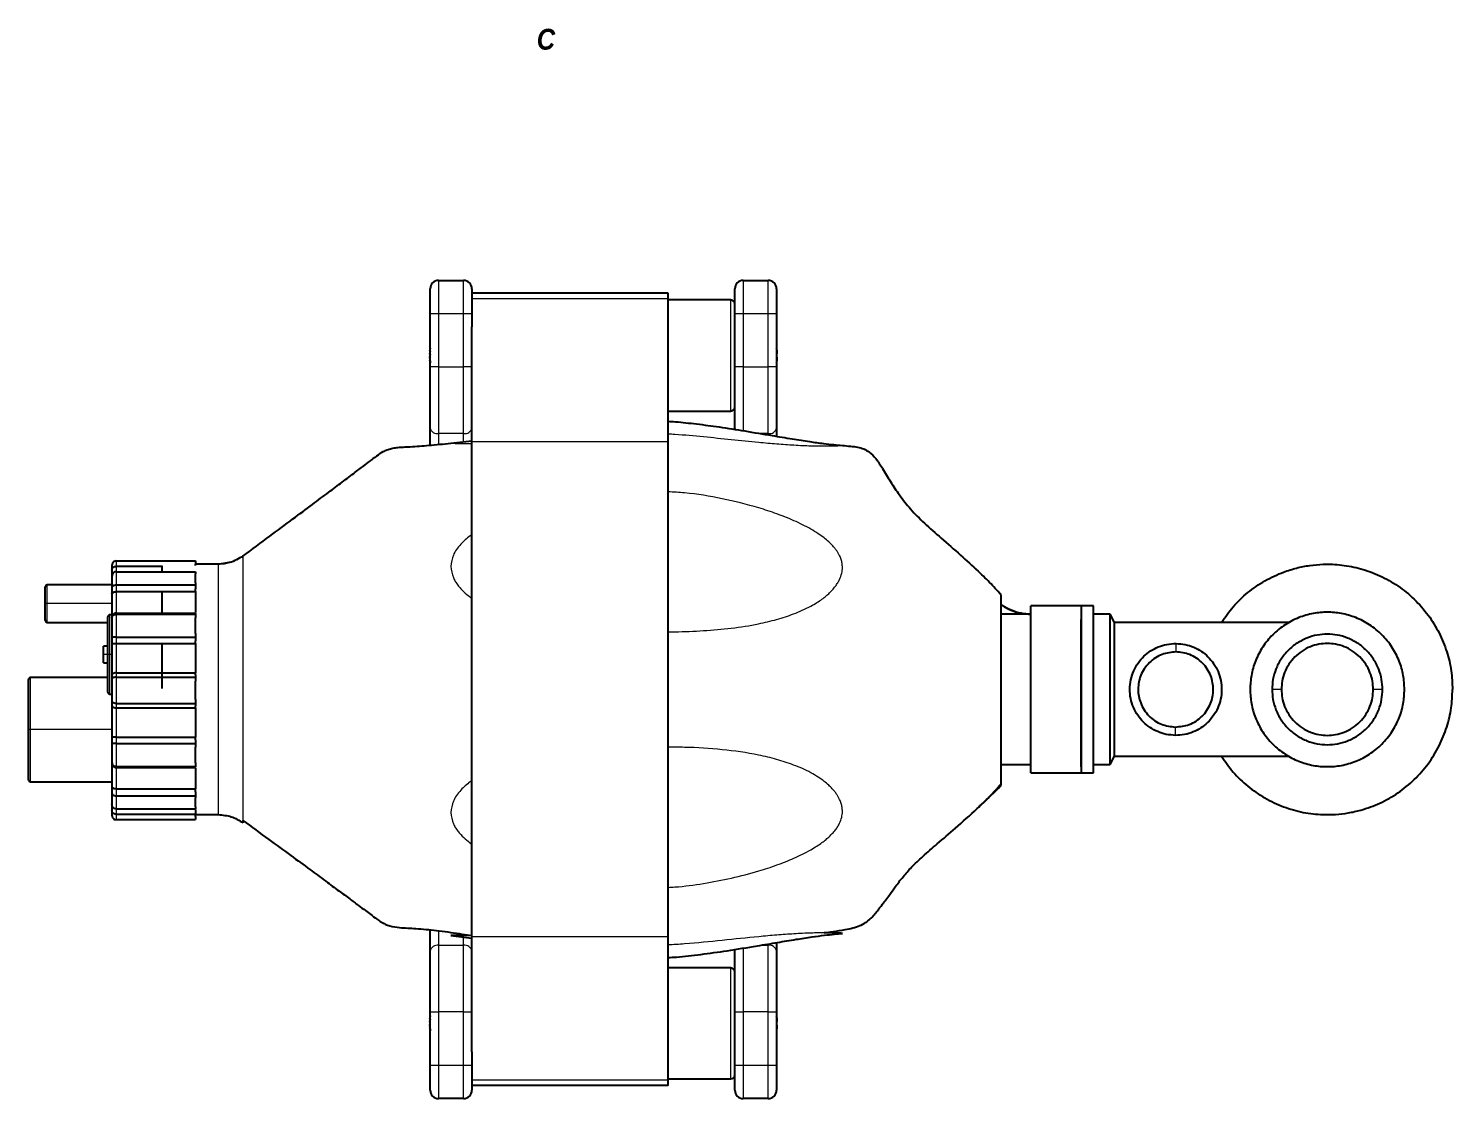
# Model space of a CAD drawing. Header units: millimetres. Extents: x 147 to 1155, y 137 to 770.
# Drawn here: x 147.2 to 488.4, y 249 to 505.4 of the extents above; entities that cross this region are included whole.
import ezdxf

# ---------------------------------------------------------------- set-up
doc = ezdxf.new("R2010")
doc.units = ezdxf.units.MM
doc.linetypes.add('SLD-Solid', pattern=[0])
doc.layers.add('CHEIA', color=7, linetype='Continuous')
doc.styles.add('SLDTEXTSTYLE0', font='GOTHICBI.TTF', dxfattribs={"width": 0.913})

msp = doc.modelspace()

# ---------------------------------------------------------------- linework, layer by layer
at = {"color": 8, "linetype": 'SLD-Solid', "lineweight": 18}
for p, q in [((245.416, 445.013), (245.416, 437.013)), ((251.416, 437.013), (251.416, 445.013)), ((318.416, 445.013), (318.416, 437.013)), ((324.416, 437.013), (324.416, 445.013)), ((300.416, 440.581), (253.416, 440.581)), ((315.416, 413.713), (315.416, 440.313)), ((245.416, 437.013), (243.416, 437.013)), ((251.416, 437.013), (245.416, 437.013)), ((245.416, 437.013), (245.416, 424.281)), ((253.416, 437.013), (251.416, 437.013)), ((251.416, 424.281), (251.416, 437.013)), ((318.416, 437.013), (316.416, 437.013)), ((324.416, 437.013), (318.416, 437.013)), ((318.416, 437.013), (318.416, 424.281)), ((326.416, 437.013), (324.416, 437.013)), ((324.416, 424.281), (324.416, 437.013)), ((245.416, 424.281), (243.416, 424.281)), ((245.416, 424.281), (251.416, 424.281)), ((245.416, 424.281), (245.416, 408.303)), ((253.416, 424.281), (251.416, 424.281)), ((251.416, 408.303), (251.416, 424.281)), ((318.416, 424.281), (316.416, 424.281)), ((318.416, 424.281), (324.416, 424.281)), ((318.416, 424.281), (318.416, 408.967)), ((326.416, 424.281), (324.416, 424.281)), ((324.416, 408.303), (324.416, 424.281)), ((251.416, 408.303), (245.416, 408.303)), ((245.416, 408.303), (245.416, 405.813)), ((251.416, 406.382), (251.416, 408.303)), ((300.416, 406.291), (253.416, 406.291)), ((324.416, 408.303), (322.544, 408.303)), ((168.169, 377.784), (168.169, 376.511)), ((168.169, 375.206), (168.169, 372.062)), ((168.169, 372.062), (168.169, 370.439)), ((167.169, 367.57), (151.669, 367.57)), ((168.169, 365.28), (168.169, 365.016)), ((168.169, 365.016), (168.169, 359.572)), ((168.169, 359.572), (168.169, 358.035)), ((166.169, 355.395), (165.169, 355.395)), ((167.169, 355.395), (166.169, 355.395)), ((167.169, 355.395), (166.669, 355.395)), ((422.122, 356.013), (422.138, 358.013)), ((168.169, 350.987), (168.169, 349.947)), ((168.169, 349.947), (168.169, 343.66)), ((447.374, 347.013), (445.137, 347.013)), ((471.612, 347.013), (469.374, 347.013)), ((168.169, 343.66), (168.169, 342.621)), ((421.962, 336.013), (421.978, 338.013)), ((167.169, 337.395), (147.669, 337.395)), ((168.169, 335.573), (168.169, 334.036)), ((168.169, 334.036), (168.169, 328.591)), ((168.169, 328.591), (168.169, 328.328)), ((387.346, 327.014), (399.374, 327.014)), ((168.169, 323.168), (168.169, 321.546)), ((168.169, 321.546), (168.169, 318.402)), ((168.169, 317.097), (168.169, 315.823)), ((192.622, 317.014), (187.169, 317.014)), ((245.416, 289.124), (245.416, 285.723)), ((251.416, 285.723), (251.416, 288.232)), ((300.416, 287.735), (253.416, 287.735)), ((245.416, 285.723), (245.416, 269.745)), ((245.416, 285.723), (251.416, 285.723)), ((251.416, 269.745), (251.416, 285.723)), ((318.416, 285.104), (318.416, 269.745)), ((322.561, 285.723), (324.416, 285.723)), ((324.416, 269.745), (324.416, 285.723)), ((315.416, 253.713), (315.416, 280.313)), ((243.416, 269.745), (245.416, 269.745)), ((251.416, 269.745), (245.416, 269.745)), ((245.416, 269.745), (245.416, 257.013)), ((251.416, 269.745), (253.416, 269.745)), ((251.416, 257.013), (251.416, 269.745)), ((316.416, 269.745), (318.416, 269.745)), ((324.416, 269.745), (318.416, 269.745)), ((318.416, 269.745), (318.416, 257.013)), ((324.416, 269.745), (326.416, 269.745)), ((324.416, 257.013), (324.416, 269.745)), ((243.416, 257.013), (245.416, 257.013)), ((245.416, 257.013), (251.416, 257.013)), ((245.416, 257.013), (245.416, 249.013)), ((251.416, 257.013), (253.416, 257.013)), ((251.416, 249.013), (251.416, 257.013)), ((316.416, 257.013), (318.416, 257.013)), ((318.416, 257.013), (324.416, 257.013)), ((318.416, 257.013), (318.416, 249.013)), ((324.416, 257.013), (326.416, 257.013)), ((324.416, 249.013), (324.416, 257.013)), ((300.416, 253.446), (253.416, 253.446))]:
    msp.add_line(p, q, dxfattribs=at)
at = {"color": 8, "linetype": 'SLD-Solid', "lineweight": 18, "flags": 128}
for points in [[(316.416, 409.693), (316.454, 409.422), (316.508, 409.276)], [(316.416, 284.334), (316.454, 284.605), (316.507, 284.749)]]:
    msp.add_lwpolyline(points, dxfattribs=at)
at = {"color": 8, "linetype": 'SLD-Solid', "lineweight": 18}
for centre, start, end in [((245.157, 410.065), 192.07161, 278.35378), ((251.674, 410.065), 261.64637, 347.92805), ((324.674, 410.065), 261.64629, 347.92823), ((245.157, 283.961), 81.64622, 167.92839), ((251.674, 283.961), 12.07195, 98.35363), ((324.674, 283.961), 12.07177, 98.35371)]:
    msp.add_arc(centre, 1.781, start, end, dxfattribs=at)
for points, knots in [([(300.416, 408.257), (300.968, 408.226), (303.816, 408.065), (308.886, 407.595), (315.589, 406.903), (320.708, 406.371), (324.312, 406.043), (326.455, 405.862), (328.544, 405.702), (330.602, 405.566), (332.637, 405.453), (334.477, 405.381), (336.027, 405.345), (337.244, 405.334), (338.25, 405.337), (339.081, 405.348), (339.839, 405.366), (340.513, 405.387), (341.092, 405.41), (341.638, 405.434), (342.084, 405.456), (342.151, 405.46), (342.183, 405.461)], [0, 0, 0, 0, 0.0336269, 0.1732432, 0.3104221, 0.4477546, 0.4941045, 0.5403715, 0.5859804, 0.6307214, 0.6774699, 0.7246826, 0.7604118, 0.7913434, 0.8183765, 0.8422142, 0.8633983, 0.8889123, 0.9116385, 0.9320829, 0.9671337, 1, 1, 1, 1]), ([(248.376, 405.997), (248.49, 405.993), (248.646, 405.987), (249.424, 405.965), (250.023, 405.951), (250.922, 405.935), (252.038, 405.921), (252.999, 405.928), (253.416, 405.931)], [0, 0, 0, 0, 0.30234213, 0.40971329, 0.52253724, 0.64207233, 0.84472615, 1, 1, 1, 1]), ([(300.416, 360.841), (300.964, 360.837), (303.805, 360.818), (308.869, 361.054), (315.572, 361.616), (320.686, 362.416), (324.287, 363.213), (326.43, 363.769), (328.508, 364.394), (330.556, 365.118), (332.594, 365.954), (334.457, 366.863), (336.026, 367.773), (337.247, 368.592), (338.25, 369.369), (339.073, 370.1), (339.826, 370.866), (340.5, 371.674), (341.082, 372.531), (341.636, 373.558), (342.068, 374.789), (342.221, 376.082), (342.132, 377.184), (341.91, 378.131), (341.584, 378.953), (341.208, 379.661), (340.819, 380.27), (340.342, 380.905), (339.712, 381.626), (338.873, 382.446), (337.753, 383.379), (336.323, 384.395), (333.955, 385.839), (330.651, 387.466), (326.463, 389.126), (320.761, 390.996), (313.388, 392.784), (306.097, 394.055), (301.74, 394.293), (300.416, 394.365)], [0, 0, 0, 0, 0.01666631, 0.08644772, 0.15504842, 0.22373246, 0.24676009, 0.26989383, 0.29284155, 0.31469497, 0.33812174, 0.36225245, 0.38027004, 0.39578633, 0.40926366, 0.42105765, 0.43143681, 0.44427611, 0.4556821, 0.46590038, 0.48359648, 0.50017179, 0.51104057, 0.52229738, 0.53415343, 0.54170458, 0.54988074, 0.55877347, 0.56850154, 0.58182417, 0.59739259, 0.61579604, 0.63785204, 0.68477317, 0.72959229, 0.77578176, 0.86745109, 0.95971248, 1, 1, 1, 1]), ([(253.416, 384.089), (253.281, 383.996), (252.711, 383.605), (251.809, 382.851), (250.314, 381.399), (248.76, 379.353), (248.499, 377.415), (248.376, 376.501)], [0, 0, 0, 0, 0.0491912, 0.207876, 0.3590784, 0.6975731, 1, 1, 1, 1]), ([(198.567, 378.972), (198.567, 378.868), (198.567, 378.654), (198.567, 376.875), (198.567, 373.926), (198.567, 369.768), (198.567, 364.658), (198.567, 358.929), (198.567, 352.973), (198.567, 347.008), (198.567, 341.044), (198.567, 335.087), (198.567, 329.361), (198.567, 324.246), (198.567, 320.115), (198.567, 317.078), (198.567, 316.077), (198.567, 315.587)], [0, 0, 0, 0, 0.0618626, 0.1274308, 0.1957249, 0.2654684, 0.3352118, 0.4035059, 0.4690741, 0.5309367, 0.5927994, 0.6583676, 0.7266617, 0.7964052, 0.8661486, 0.9344428, 1, 1, 1, 1]), ([(168.169, 376.511), (168.169, 376.288), (168.169, 375.989), (168.169, 375.366), (168.169, 375.206)], [0, 0, 0, 0, 0.74286572, 1, 1, 1, 1]), ([(192.622, 377.013), (192.622, 376.902), (192.622, 376.679), (192.622, 374.903), (192.622, 372.142), (192.622, 368.398), (192.622, 363.843), (192.622, 358.642), (192.622, 352.996), (192.622, 347.122), (192.622, 341.244), (192.622, 335.586), (192.622, 330.365), (192.622, 325.782), (192.622, 322.006), (192.622, 319.208), (192.622, 317.391), (192.622, 317.14), (192.622, 317.014)], [0, 0, 0, 0, 0.0624999, 0.1249998, 0.1874998, 0.2499999, 0.3125, 0.375, 0.4375, 0.5, 0.5624999, 0.6249999, 0.6874999, 0.7499999, 0.8125001, 0.8750001, 0.9375001, 1, 1, 1, 1]), ([(248.376, 376.501), (248.491, 375.579), (248.647, 374.329), (249.428, 372.88), (250.03, 371.987), (250.933, 370.919), (252.047, 369.837), (253.004, 369.154), (253.416, 368.861)], [0, 0, 0, 0, 0.3030687, 0.4106399, 0.5236969, 0.6435271, 0.8467599, 1, 1, 1, 1]), ([(151.669, 367.57), (151.669, 368.134), (151.669, 369.309), (151.669, 370.856), (151.669, 371.792), (151.669, 372.175), (151.669, 372.069), (151.669, 372.069)], [0, 0, 0, 0, 0.24009, 0.4999612, 0.7598332, 0.9999222, 1, 1, 1, 1]), ([(167.169, 370.239), (167.169, 370.281), (167.169, 370.54), (167.169, 370.556), (167.169, 370.57)], [0, 0, 0, 0, 0.1627515, 1, 1, 1, 1]), ([(168.169, 370.439), (168.169, 369.56), (168.169, 367.99), (168.169, 366.108), (168.169, 365.28)], [0, 0, 0, 0, 0.56, 1, 1, 1, 1]), ([(151.669, 367.57), (151.598, 367.57), (151.45, 367.57), (151.283, 367.57), (151.185, 367.57), (151.174, 367.57), (151.169, 367.57)], [0, 0, 0, 0, 0.27026726, 0.56243756, 0.78973578, 1, 1, 1, 1]), ([(151.669, 363.07), (151.669, 363.132), (151.669, 363.262), (151.669, 364.306), (151.669, 365.825), (151.669, 367.004), (151.669, 367.57)], [0, 0, 0, 0, 0.24010782, 0.50000006, 0.7598915, 1, 1, 1, 1]), ([(166.669, 355.395), (166.669, 356.176), (166.669, 357.794), (166.669, 360.124), (166.669, 362.2), (166.669, 363.759), (166.669, 364.723), (166.669, 364.839), (166.669, 364.895)], [0, 0, 0, 0, 0.1570071, 0.3253531, 0.4999998, 0.6746467, 0.8429926, 1, 1, 1, 1]), ([(166.669, 355.395), (166.598, 355.395), (166.45, 355.395), (166.283, 355.395), (166.185, 355.395), (166.174, 355.395), (166.169, 355.395)], [0, 0, 0, 0, 0.2702687, 0.5624384, 0.7897362, 1, 1, 1, 1]), ([(166.669, 345.895), (166.669, 345.951), (166.669, 346.068), (166.669, 347.031), (166.669, 348.591), (166.669, 350.666), (166.669, 352.997), (166.669, 354.615), (166.669, 355.395)], [0, 0, 0, 0, 0.156987, 0.325337, 0.4999881, 0.674639, 0.8429892, 1, 1, 1, 1]), ([(168.169, 358.035), (168.169, 356.749), (168.169, 354.454), (168.169, 352.046), (168.169, 350.987)], [0, 0, 0, 0, 0.56, 1, 1, 1, 1]), ([(147.669, 337.395), (147.669, 338.422), (147.669, 340.551), (147.669, 343.618), (147.669, 346.349), (147.669, 348.401), (147.669, 349.668), (147.669, 349.821), (147.669, 349.895)], [0, 0, 0, 0, 0.157007, 0.3253532, 0.5000001, 0.6746467, 0.8429928, 1, 1, 1, 1]), ([(168.169, 342.621), (168.169, 341.274), (168.169, 338.867), (168.169, 336.579), (168.169, 335.573)], [0, 0, 0, 0, 0.56000001, 1, 1, 1, 1]), ([(147.669, 337.395), (147.598, 337.395), (147.45, 337.395), (147.283, 337.395), (147.185, 337.395), (147.174, 337.395), (147.169, 337.395)], [0, 0, 0, 0, 0.270252, 0.5624259, 0.7897363, 1, 1, 1, 1]), ([(147.669, 324.895), (147.669, 324.969), (147.669, 325.122), (147.669, 326.39), (147.669, 328.442), (147.669, 331.173), (147.669, 334.239), (147.669, 336.368), (147.669, 337.395)], [0, 0, 0, 0, 0.156992, 0.3253411, 0.4999909, 0.674641, 0.8429902, 1, 1, 1, 1]), ([(300.416, 299.603), (300.968, 299.631), (303.815, 299.772), (308.888, 300.479), (315.603, 301.737), (320.732, 303.074), (324.342, 304.206), (326.483, 304.943), (328.56, 305.729), (330.603, 306.589), (332.625, 307.533), (334.468, 308.509), (336.024, 309.447), (337.245, 310.277), (338.25, 311.053), (339.078, 311.777), (339.833, 312.529), (340.507, 313.317), (341.086, 314.149), (341.636, 315.146), (342.065, 316.347), (342.22, 317.626), (342.134, 318.734), (341.911, 319.701), (341.584, 320.545), (341.204, 321.273), (340.814, 321.899), (340.334, 322.554), (339.705, 323.292), (338.868, 324.126), (337.753, 325.066), (336.325, 326.075), (333.939, 327.479), (330.614, 328.948), (326.408, 330.308), (320.719, 331.665), (313.36, 332.675), (306.086, 333.173), (301.735, 333.156), (300.416, 333.151)], [0, 0, 0, 0, 0.0168165, 0.0866114, 0.1553006, 0.2242945, 0.2473758, 0.2704903, 0.2933482, 0.31532, 0.3385612, 0.3622655, 0.3802319, 0.3957428, 0.4092556, 0.4211254, 0.431623, 0.4443966, 0.4557613, 0.4659655, 0.4834931, 0.4999177, 0.5108862, 0.5222494, 0.5342212, 0.5417805, 0.5499806, 0.5589119, 0.5686921, 0.5818733, 0.5973657, 0.6157561, 0.637868, 0.6853968, 0.7301857, 0.7763427, 0.8676111, 0.9598748, 1, 1, 1, 1]), ([(168.169, 328.328), (168.169, 327.28), (168.169, 325.407), (168.169, 323.852), (168.169, 323.168)], [0, 0, 0, 0, 0.5600003, 1, 1, 1, 1]), ([(253.416, 325.179), (253.285, 325.091), (252.72, 324.711), (251.821, 323.956), (250.323, 322.488), (248.762, 320.399), (248.499, 318.447), (248.376, 317.526)], [0, 0, 0, 0, 0.047586, 0.2061416, 0.3575032, 0.6968549, 1, 1, 1, 1]), ([(168.169, 318.402), (168.169, 318.156), (168.169, 317.551), (168.169, 317.266), (168.169, 317.097)], [0, 0, 0, 0, 0.40765883, 1, 1, 1, 1]), ([(248.376, 317.526), (248.49, 316.61), (248.646, 315.369), (249.424, 313.944), (250.023, 313.066), (250.923, 312.014), (252.039, 310.944), (253, 310.25), (253.416, 309.949)], [0, 0, 0, 0, 0.3023645, 0.4096928, 0.5224743, 0.6419825, 0.8450614, 1, 1, 1, 1]), ([(253.416, 288.096), (253.273, 288.098), (253.078, 288.101), (252.903, 288.101), (252.856, 288.1)], [0, 0, 0, 0, 0.7301973, 1, 1, 1, 1]), ([(337.852, 288.69), (337.841, 288.69), (337.396, 288.695), (336.329, 288.686), (333.979, 288.638), (330.658, 288.476), (326.456, 288.174), (320.749, 287.669), (313.383, 286.896), (306.101, 286.126), (301.741, 285.87), (300.416, 285.793)], [0, 0, 0, 0, 0.00124477, 0.046826, 0.10127656, 0.21776213, 0.32981673, 0.44470374, 0.67107468, 0.8999821, 1, 1, 1, 1])]:
    msp.add_open_spline(points, degree=3, knots=knots, dxfattribs=at)
at = {"layer": 'CHEIA', "color": 3}
for p, q in [((245.416, 445.013), (251.416, 445.013)), ((318.416, 445.013), (324.416, 445.013)), ((243.416, 437.013), (243.416, 443.013)), ((253.416, 443.013), (253.416, 437.013)), ((300.416, 441.913), (253.416, 441.913)), ((300.416, 440.581), (300.416, 441.913)), ((300.416, 406.291), (300.416, 440.581)), ((315.416, 440.313), (300.416, 440.313)), ((316.416, 437.013), (316.416, 443.013)), ((326.416, 443.013), (326.416, 437.013)), ((243.416, 424.281), (243.416, 437.013)), ((253.416, 437.013), (253.416, 433.843)), ((316.416, 424.281), (316.416, 437.013)), ((326.416, 437.013), (326.416, 424.281)), ((253.416, 406.291), (253.416, 433.843)), ((243.416, 427.422), (243.289, 427.427)), ((243.416, 427.894), (243.359, 427.9)), ((326.416, 427.358), (326.472, 427.365)), ((326.416, 426.668), (326.472, 426.662)), ((243.331, 426.017), (243.289, 426.013)), ((243.416, 425.526), (243.359, 425.523)), ((243.416, 409.693), (243.416, 424.281)), ((316.416, 409.693), (316.416, 424.281)), ((326.416, 424.281), (326.416, 409.693)), ((300.416, 413.713), (315.416, 413.713)), ((243.416, 405.586), (243.416, 409.693)), ((316.416, 409.306), (316.416, 409.693)), ((326.416, 409.693), (326.416, 407.743)), ((248.376, 405.997), (253.416, 406.603)), ((253.416, 287.735), (253.416, 406.291)), ((300.416, 287.735), (300.416, 406.291)), ((167.169, 376.784), (167.169, 375.572)), ((168.169, 377.784), (187.169, 377.784)), ((168.169, 376.511), (179.186, 376.511)), ((187.169, 377.784), (187.169, 377.049)), ((187.169, 376.73), (187.169, 377.049)), ((192.625, 377.013), (187.169, 377.013)), ((192.622, 377.012), (195.73, 377.573)), ((374.48, 375.571), (373.501, 376.443)), ((167.169, 372.07), (151.669, 372.07)), ((167.169, 374.102), (167.169, 371.433)), ((168.169, 375.206), (187.169, 375.206)), ((168.169, 372.062), (187.169, 372.062)), ((187.169, 375.206), (187.169, 374.731)), ((187.169, 372.537), (187.169, 374.731)), ((187.169, 372.537), (187.169, 372.062)), ((187.169, 372.062), (187.169, 371.125)), ((167.169, 371.433), (167.169, 369.889)), ((168.169, 370.439), (187.169, 370.439)), ((187.169, 370.439), (187.169, 371.125)), ((379.963, 369.869), (380.159, 370.059)), ((168.169, 365.28), (187.169, 365.28)), ((187.169, 365.168), (187.169, 365.27)), ((187.169, 365.168), (187.169, 365.016)), ((399.38, 367.013), (387.334, 367.013)), ((402.374, 367.013), (399.374, 367.013)), ((151.669, 363.07), (166.169, 363.07)), ((167.169, 364.895), (166.669, 364.895)), ((167.169, 364.356), (167.169, 364.105)), ((167.169, 364.105), (167.169, 359.483)), ((168.169, 365.016), (187.169, 365.016)), ((187.169, 365.016), (187.169, 364.194)), ((187.169, 360.394), (187.169, 364.194)), ((387.346, 365.013), (380.159, 365.013)), ((406.374, 365.013), (402.374, 365.013)), ((407.374, 363.013), (406.374, 365.013)), ((432.997, 363.013), (407.374, 363.013)), ((449.087, 363.013), (432.997, 363.013)), ((167.169, 359.483), (167.169, 358.02)), ((168.169, 359.572), (187.169, 359.572)), ((187.169, 360.394), (187.169, 359.572)), ((187.169, 359.572), (187.169, 358.684)), ((187.169, 358.035), (187.169, 358.684)), ((166.169, 357.395), (165.169, 357.395)), ((168.169, 358.035), (187.169, 358.035)), ((165.169, 353.395), (166.169, 353.395)), ((166.169, 349.895), (147.669, 349.895)), ((167.169, 350.462), (167.169, 349.473)), ((167.169, 349.473), (167.169, 344.135)), ((168.169, 350.987), (187.169, 350.987)), ((168.169, 349.947), (187.169, 349.947)), ((187.169, 350.547), (187.169, 350.987)), ((187.169, 350.547), (187.169, 349.947)), ((187.169, 349.947), (187.169, 348.998)), ((187.169, 344.61), (187.169, 348.998)), ((166.669, 345.895), (167.169, 345.895)), ((167.169, 344.135), (167.169, 343.146)), ((168.169, 343.66), (187.169, 343.66)), ((168.169, 342.621), (187.169, 342.621)), ((187.169, 344.61), (187.169, 343.66)), ((187.169, 343.66), (187.169, 343.06)), ((187.169, 342.621), (187.169, 343.06)), ((167.169, 335.588), (167.169, 334.125)), ((168.169, 335.573), (187.169, 335.573)), ((187.169, 334.923), (187.169, 335.573)), ((187.169, 334.923), (187.169, 334.036)), ((167.169, 334.125), (167.169, 329.502)), ((168.169, 334.036), (187.169, 334.036)), ((187.169, 334.036), (187.169, 333.214)), ((187.169, 329.413), (187.169, 333.214)), ((406.374, 329.013), (407.374, 331.013)), ((407.374, 331.013), (432.997, 331.013)), ((432.997, 331.013), (449.087, 331.013)), ((167.169, 329.502), (167.169, 329.252)), ((168.169, 328.591), (187.169, 328.591)), ((168.169, 328.328), (187.169, 328.328)), ((187.169, 329.413), (187.169, 328.591)), ((187.169, 328.591), (187.169, 328.439)), ((187.169, 328.328), (187.169, 328.439)), ((380.159, 329.013), (387.346, 329.013)), ((402.374, 329.013), (406.374, 329.013)), ((147.669, 324.895), (167.169, 324.895)), ((387.334, 327.013), (399.38, 327.013)), ((399.374, 327.013), (402.374, 327.013)), ((167.169, 323.719), (167.169, 322.174)), ((167.169, 322.174), (167.169, 319.506)), ((168.169, 323.168), (187.169, 323.168)), ((168.169, 321.546), (187.169, 321.546)), ((187.169, 322.483), (187.169, 323.168)), ((187.169, 322.483), (187.169, 321.546)), ((187.169, 321.546), (187.169, 321.071)), ((187.169, 318.877), (187.169, 321.071)), ((167.169, 318.035), (167.169, 316.823)), ((168.169, 318.402), (187.169, 318.402)), ((187.169, 318.877), (187.169, 318.402)), ((168.169, 317.097), (187.169, 317.097)), ((168.169, 315.823), (187.169, 315.823)), ((187.169, 316.559), (187.169, 317.097)), ((187.169, 316.559), (187.169, 315.823)), ((187.322, 317.013), (192.625, 317.013)), ((243.416, 284.334), (243.416, 289.305)), ((248.376, 288.029), (253.416, 287.419)), ((253.416, 260.183), (253.416, 287.735)), ((300.416, 253.446), (300.416, 287.735)), ((243.416, 269.745), (243.416, 284.334)), ((316.416, 284.334), (316.416, 284.705)), ((316.416, 269.745), (316.416, 284.334)), ((326.416, 286.359), (326.416, 284.334)), ((326.416, 284.334), (326.416, 269.745)), ((315.416, 280.313), (300.416, 280.313)), ((243.416, 257.013), (243.416, 269.745)), ((316.416, 257.013), (316.416, 269.745)), ((326.416, 269.745), (326.416, 257.013)), ((243.416, 267.422), (243.289, 267.427)), ((243.416, 267.894), (243.359, 267.9)), ((326.416, 267.358), (326.472, 267.365)), ((326.416, 266.668), (326.472, 266.662)), ((243.331, 266.017), (243.289, 266.013)), ((243.416, 265.526), (243.359, 265.523)), ((253.416, 260.183), (253.416, 257.013)), ((243.416, 251.013), (243.416, 257.013)), ((253.416, 257.013), (253.416, 251.013)), ((316.416, 251.013), (316.416, 257.013)), ((326.416, 257.013), (326.416, 251.013)), ((300.416, 253.713), (315.416, 253.713)), ((300.416, 252.113), (300.416, 253.446)), ((300.416, 252.113), (253.416, 252.113)), ((251.416, 249.013), (245.416, 249.013)), ((324.416, 249.013), (318.416, 249.013))]:
    msp.add_line(p, q, dxfattribs=at)
at = {"layer": 'CHEIA', "color": 3, "flags": 128}
for points in [[(243.416, 428.791), (243.415, 428.788), (243.324, 428.326)], [(243.324, 425.7), (243.415, 425.238), (243.416, 425.236)], [(243.416, 268.791), (243.415, 268.788), (243.324, 268.326)], [(243.324, 265.7), (243.415, 265.238), (243.416, 265.236)]]:
    msp.add_lwpolyline(points, dxfattribs=at)
at = {"layer": 'CHEIA', "color": 3}
for centre, radius, start, end in [((245.416, 443.013), 2, 90, 180), ((251.416, 443.013), 2, 0, 90), ((318.416, 443.013), 2, 90, 180), ((324.416, 443.013), 2, 0, 90), ((315.416, 439.313), 1, 360, 90), ((246.217, 427.845), 2.932, 167.02043, 176.70742), ((243.547, 428.094), 0.27, 197.41547, 226.01688), ((251.169, 427.15), 7.885, 174.23452, 177.9864), ((248.438, 427.653), 5.154, 182.51036, 187.1284), ((248.488, 426.37), 5.204, 170.25055, 177.46981), ((251.162, 426.876), 7.877, 182.01238, 187.9094), ((246.134, 426.98), 2.923, 158.41365, 161.64843), ((244.023, 426.486), 1.013, 126.8449, 130.94245), ((318.952, 426.999), 7.665, 11.14683, 13.14865), ((325.802, 426.785), 0.886, 40.87327, 46.16501), ((325.804, 427.24), 0.884, 313.82797, 319.13376), ((320.586, 427.539), 5.961, 2.30376, 9.09265), ((324.371, 427.933), 2.177, 344.85809, 355.92616), ((324.371, 426.093), 2.177, 4.0734, 15.14201), ((243.505, 425.951), 0.225, 143.66526, 164.0265), ((246.217, 426.181), 2.932, 183.29255, 192.97936), ((248.818, 427.079), 5.608, 193.26798, 196.06902), ((250.958, 427.003), 7.742, 191.0242, 193.02621), ((318.934, 427.031), 7.683, 346.85396, 348.85124), ((320.586, 426.487), 5.961, 350.90731, 357.69616), ((315.416, 414.713), 1, 270, 0), ((151.669, 371.57), 0.5, 90.01702, 180), ((151.669, 363.57), 0.5, 180, 270.01702), ((166.669, 364.395), 0.5, 90.01813, 180), ((147.669, 349.395), 0.5, 90.01813, 180), ((166.669, 346.395), 0.5, 180, 270.01813), ((147.669, 325.395), 0.5, 180, 270.01813), ((315.416, 279.313), 1, 360, 90), ((246.217, 267.845), 2.932, 167.02064, 176.70745), ((243.547, 268.094), 0.27, 197.41959, 226.01276), ((251.17, 267.15), 7.885, 174.2346, 177.98631), ((248.432, 267.652), 5.148, 182.50771, 187.13106), ((248.488, 266.37), 5.204, 170.2508, 177.46956), ((251.162, 266.876), 7.878, 182.01248, 187.9092), ((246.132, 266.98), 2.921, 158.41311, 161.65073), ((244.026, 266.482), 1.017, 126.85375, 130.9336), ((318.934, 266.995), 7.683, 11.14876, 13.14604), ((325.804, 266.786), 0.884, 40.86624, 46.17203), ((325.802, 267.242), 0.886, 313.83499, 319.12673), ((320.586, 267.539), 5.961, 2.30384, 9.09269), ((324.371, 267.933), 2.177, 344.85799, 355.9266), ((324.371, 266.093), 2.177, 4.07384, 15.14191), ((320.586, 266.487), 5.961, 350.90735, 357.69624), ((243.507, 265.951), 0.226, 143.72676, 163.96973), ((246.217, 266.181), 2.932, 183.29258, 192.97957), ((248.813, 267.078), 5.603, 193.26721, 196.07058), ((250.97, 267.006), 7.754, 191.02543, 193.02433), ((318.952, 267.027), 7.665, 346.85135, 348.85317), ((315.416, 254.713), 1, 270, 0), ((245.416, 251.013), 2, 180, 270), ((251.416, 251.013), 2, 270, 0), ((318.416, 251.013), 2, 180, 270), ((324.416, 251.013), 2, 270, 0)]:
    msp.add_arc(centre, radius, start, end, dxfattribs=at)
for points, knots in [([(300.416, 411.264), (301.001, 411.224), (303.279, 411.07), (307.364, 410.618), (312.906, 409.875), (318.933, 408.914), (324.769, 407.933), (329.954, 407.065), (334.054, 406.414), (337.383, 405.958), (339.993, 405.661), (341.512, 405.523), (342.183, 405.461)], [0, 0, 0, 0, 0.0417477, 0.1623544, 0.2921646, 0.4394011, 0.5962976, 0.7130902, 0.8132493, 0.8915247, 0.9520422, 1, 1, 1, 1]), ([(198.567, 378.972), (200.716, 380.563), (204.709, 383.518), (210.257, 387.641), (214.957, 391.148), (218.887, 394.092), (222.311, 396.667), (225.214, 398.859), (227.604, 400.669), (229.33, 401.975), (230.765, 403.044), (231.994, 403.926), (233.295, 404.524), (234.489, 404.844), (235.745, 405.009), (237.124, 405.094), (239.584, 405.215), (243.358, 405.498), (246.611, 405.822), (248.376, 405.997)], [0, 0, 0, 0, 0.1375869, 0.2556087, 0.3556658, 0.4393586, 0.5082871, 0.5761233, 0.6265149, 0.6625863, 0.6874627, 0.7186338, 0.7401959, 0.7607421, 0.7819827, 0.8052951, 0.831824, 0.9087284, 1, 1, 1, 1]), ([(342.183, 405.461), (342.83, 405.406), (344.045, 405.301), (345.766, 405.083), (347.304, 404.677), (348.862, 403.818), (350.366, 402.18), (351.971, 399.728), (353.734, 396.75), (355.881, 393.446), (358.53, 390.058), (361.959, 386.666), (366.044, 383.075), (370.398, 379.317), (373.305, 376.635), (374.701, 375.348)], [0, 0, 0, 0, 0.0427038, 0.0801911, 0.1140082, 0.1467531, 0.1956614, 0.2582983, 0.3395757, 0.4231933, 0.5173405, 0.621754, 0.7398686, 0.8751547, 1, 1, 1, 1]), ([(198.567, 378.972), (197.537, 378.349), (195.697, 377.235), (193.562, 377.081), (192.622, 377.013)], [0, 0, 0, 0, 0.5599993, 1, 1, 1, 1]), ([(168.169, 377.784), (168.014, 377.763), (167.705, 377.72), (167.382, 377.438), (167.2, 377.114), (167.179, 376.894), (167.169, 376.784)], [0, 0, 0, 0, 0.2790705, 0.5587192, 0.7793361, 1, 1, 1, 1]), ([(167.169, 375.572), (167.169, 375.592), (167.17, 375.651), (167.184, 375.753), (167.21, 375.845), (167.231, 375.9), (167.237, 375.914), (167.239, 375.919), (167.287, 376.031), (167.395, 376.19), (167.597, 376.35), (167.774, 376.441), (167.966, 376.5), (168.102, 376.507), (168.169, 376.511)], [0, 0, 0, 0, 0.0420412, 0.125221, 0.2157243, 0.2402642, 0.2471633, 0.2492567, 0.2504449, 0.4996158, 0.6294939, 0.7498487, 0.8765948, 1, 1, 1, 1]), ([(167.169, 375.572), (167.169, 375.346), (167.169, 375.029), (167.169, 374.309), (167.169, 374.102)], [0, 0, 0, 0, 0.71221533, 1, 1, 1, 1]), ([(179.186, 375.206), (179.186, 375.781), (179.186, 376.483), (179.186, 376.62), (179.186, 376.645)], [0, 0, 0, 0, 0.8184063, 1, 1, 1, 1]), ([(380.159, 369.68), (379.265, 370.69), (377.405, 372.789), (375.48, 374.62), (374.48, 375.571)], [0, 0, 0, 0, 0.480796, 1, 1, 1, 1]), ([(432.997, 363.013), (433.903, 364.314), (435.74, 366.951), (439.286, 370.319), (443.35, 373.141), (447.348, 375.016), (451, 376.153), (454.174, 376.776), (457.8, 377.09), (461.916, 376.92), (466.5, 376.022), (471.043, 374.355), (475.376, 371.901), (479.3, 368.709), (482.636, 364.898), (485.258, 360.636), (487.083, 356.121), (488.179, 351.551), (488.31, 348.5), (488.374, 347.013)], [0, 0, 0, 0, 0.0613779, 0.1244936, 0.1885621, 0.2527244, 0.2949969, 0.3367759, 0.3780009, 0.4360152, 0.4960448, 0.5586121, 0.6230254, 0.688453, 0.7539806, 0.8186854, 0.8817122, 0.9423359, 1, 1, 1, 1]), ([(168.169, 375.206), (168.014, 375.182), (167.705, 375.135), (167.382, 374.823), (167.2, 374.466), (167.179, 374.223), (167.169, 374.102)], [0, 0, 0, 0, 0.2790702, 0.5587189, 0.7793358, 1, 1, 1, 1]), ([(167.169, 371.433), (167.185, 371.521), (167.219, 371.697), (167.471, 371.904), (167.804, 372.037), (168.047, 372.054), (168.169, 372.062)], [0, 0, 0, 0, 0.2800173, 0.5597853, 0.7800059, 1, 1, 1, 1]), ([(151.169, 367.57), (151.169, 368.073), (151.169, 369.12), (151.169, 370.47), (151.169, 371.398), (151.169, 371.514), (151.169, 371.57)], [0, 0, 0, 0, 0.2401087, 0.5000001, 0.759892, 1, 1, 1, 1]), ([(167.169, 369.889), (167.169, 369.901), (167.17, 369.935), (167.184, 369.996), (167.21, 370.049), (167.231, 370.081), (167.237, 370.09), (167.239, 370.093), (167.286, 370.159), (167.395, 370.252), (167.597, 370.345), (167.774, 370.399), (167.966, 370.433), (168.102, 370.437), (168.169, 370.439)], [0, 0, 0, 0, 0.04204437, 0.1252236, 0.21572613, 0.24026627, 0.24716476, 0.24925943, 0.25044922, 0.49961788, 0.62949502, 0.74984884, 0.87659475, 1, 1, 1, 1]), ([(167.169, 369.889), (167.169, 368.956), (167.169, 367.29), (167.169, 365.253), (167.169, 364.356)], [0, 0, 0, 0, 0.5599999, 1, 1, 1, 1]), ([(179.186, 365.188), (179.186, 366.309), (179.186, 368.322), (179.186, 369.789), (179.186, 370.439)], [0, 0, 0, 0, 0.55697771, 1, 1, 1, 1]), ([(187.169, 370.439), (187.169, 369.561), (187.169, 368.043), (187.169, 366.223), (187.169, 365.455)], [0, 0, 0, 0, 0.5783726, 1, 1, 1, 1]), ([(380.159, 370.059), (380.159, 370.059), (380.159, 370.059), (380.159, 370.059), (380.159, 370.059)], [0, 0, 0, 0, 0.55779687, 1, 1, 1, 1]), ([(380.159, 369.649), (380.159, 369.642), (380.159, 369.497), (380.159, 368.402), (380.159, 366.344), (380.159, 363.449), (380.159, 359.944), (380.159, 355.939), (380.159, 351.591), (380.159, 347.067), (380.159, 342.541), (380.159, 338.186), (380.159, 334.172), (380.159, 330.649), (380.159, 327.756), (380.159, 325.614), (380.159, 324.235), (380.159, 324.056), (380.159, 323.967)], [0, 0, 0, 0, 0.0034294, 0.0698669, 0.1363064, 0.2027433, 0.2691804, 0.3356185, 0.4020573, 0.4684957, 0.5349333, 0.6013706, 0.6678107, 0.7342475, 0.8006847, 0.8671226, 0.9335615, 1, 1, 1, 1]), ([(151.169, 363.57), (151.169, 363.625), (151.169, 363.741), (151.169, 364.669), (151.169, 366.019), (151.169, 367.067), (151.169, 367.57)], [0, 0, 0, 0, 0.2401081, 0.5, 0.7598915, 1, 1, 1, 1]), ([(168.169, 365.28), (168.102, 365.276), (167.966, 365.269), (167.774, 365.211), (167.597, 365.121), (167.395, 364.964), (167.286, 364.807), (167.238, 364.693), (167.231, 364.678), (167.21, 364.624), (167.184, 364.534), (167.17, 364.434), (167.169, 364.376), (167.169, 364.356)], [0, 0, 0, 0, 0.123396, 0.2501519, 0.37048104, 0.50038617, 0.7495549, 0.75075188, 0.75976864, 0.78431833, 0.87477865, 0.95795612, 1, 1, 1, 1]), ([(387.346, 365.013), (386.551, 365.057), (384.945, 365.146), (382.647, 365.915), (381.017, 366.702), (380.284, 367.343), (380.159, 367.452)], [0, 0, 0, 0, 0.3078241, 0.6219385, 0.9360528, 1, 1, 1, 1]), ([(380.159, 367.451), (380.284, 367.343), (381.017, 366.702), (382.647, 365.915), (384.945, 365.146), (386.551, 365.057), (387.346, 365.013)], [0, 0, 0, 0, 0.0639472, 0.3780615, 0.6921759, 1, 1, 1, 1]), ([(387.346, 367.013), (387.346, 367.013), (387.346, 367.013), (387.346, 367.013), (387.346, 367.013)], [0, 0, 0, 0, 0.5599821, 1, 1, 1, 1]), ([(387.346, 327.013), (387.346, 327.097), (387.346, 327.266), (387.346, 328.477), (387.346, 330.348), (387.346, 332.867), (387.346, 335.928), (387.346, 339.412), (387.346, 343.188), (387.346, 347.11), (387.346, 351.029), (387.346, 354.794), (387.346, 358.26), (387.346, 361.297), (387.346, 363.787), (387.346, 365.624), (387.346, 366.799), (387.346, 366.942), (387.346, 367.013)], [0, 0, 0, 0, 0.0625007, 0.1250014, 0.1875015, 0.2500004, 0.3124996, 0.3750014, 0.4375008, 0.5000003, 0.5625008, 0.6250015, 0.6875016, 0.7500006, 0.8124997, 0.875001, 0.9375005, 1, 1, 1, 1]), ([(399.374, 367.013), (399.374, 366.957), (399.374, 366.842), (399.374, 365.756), (399.374, 363.938), (399.374, 361.36), (399.374, 358.182), (399.374, 354.611), (399.374, 350.891), (399.374, 347.161), (399.374, 343.426), (399.374, 339.691), (399.374, 336.093), (399.374, 332.876), (399.374, 330.251), (399.374, 328.38), (399.374, 327.24), (399.374, 327.088), (399.374, 327.014)], [0, 0, 0, 0, 0.058258, 0.1200056, 0.1843204, 0.25, 0.3156795, 0.3799943, 0.441742, 0.5, 0.558258, 0.6200057, 0.6843204, 0.75, 0.8156796, 0.8799943, 0.941742, 1, 1, 1, 1]), ([(402.374, 327.013), (402.374, 327.078), (402.374, 327.212), (402.374, 328.324), (402.374, 330.17), (402.374, 332.771), (402.374, 335.445), (402.374, 337.797), (402.374, 340.201), (402.374, 343.281), (402.374, 347.013), (402.374, 350.746), (402.374, 354.473), (402.374, 358.058), (402.374, 361.256), (402.374, 363.428), (402.374, 364.803), (402.374, 365.893), (402.374, 366.816), (402.374, 366.949), (402.374, 367.013)], [0, 0, 0, 0, 0.0582484, 0.1199858, 0.18429, 0.2499587, 0.3156274, 0.3478166, 0.3800141, 0.4417516, 0.5, 0.5582484, 0.6199859, 0.68429, 0.7499587, 0.8156275, 0.8478166, 0.8800142, 0.9417516, 1, 1, 1, 1]), ([(476.874, 347.013), (476.814, 348.142), (476.691, 350.466), (475.661, 353.914), (473.955, 357.229), (471.548, 360.188), (468.591, 362.591), (465.275, 364.309), (461.827, 365.3), (458.374, 365.617), (454.922, 365.3), (451.474, 364.309), (448.158, 362.591), (445.2, 360.188), (442.794, 357.229), (441.087, 353.914), (440.058, 350.466), (439.934, 348.142), (439.874, 347.013)], [0, 0, 0, 0, 0.058258, 0.1200057, 0.1843203, 0.25, 0.3156795, 0.3799943, 0.4417419, 0.5, 0.5582581, 0.6200057, 0.6843204, 0.75, 0.8156796, 0.8799943, 0.941742, 1, 1, 1, 1]), ([(166.169, 355.395), (166.169, 356.135), (166.169, 357.667), (166.169, 359.875), (166.169, 361.842), (166.169, 363.319), (166.169, 364.232), (166.169, 364.342), (166.169, 364.395)], [0, 0, 0, 0, 0.157007, 0.3253531, 0.4999998, 0.6746467, 0.8429926, 1, 1, 1, 1]), ([(167.169, 364.105), (167.185, 364.233), (167.219, 364.487), (167.471, 364.788), (167.804, 364.981), (168.047, 365.004), (168.169, 365.016)], [0, 0, 0, 0, 0.2800163, 0.5597855, 0.7800053, 1, 1, 1, 1]), ([(399.374, 328.44), (399.374, 329.002), (399.374, 330.147), (399.374, 332.78), (399.374, 335.966), (399.374, 339.554), (399.374, 343.281), (399.374, 347.013), (399.374, 350.747), (399.374, 354.47), (399.374, 358.072), (399.374, 361.201), (399.374, 363.131), (399.374, 363.769), (399.374, 363.776)], [0, 0, 0, 0, 0.0913325, 0.1857406, 0.2801486, 0.3725948, 0.4613511, 0.5450914, 0.6288316, 0.7175879, 0.8100342, 0.9044422, 0.9988503, 1, 1, 1, 1]), ([(406.374, 329.013), (406.374, 329.072), (406.374, 329.192), (406.374, 330.193), (406.374, 331.854), (406.374, 334.195), (406.374, 337.073), (406.374, 340.299), (406.374, 343.654), (406.374, 347.013), (406.374, 350.373), (406.374, 353.727), (406.374, 356.953), (406.374, 359.831), (406.374, 362.172), (406.374, 363.833), (406.374, 364.835), (406.374, 364.955), (406.374, 365.013)], [0, 0, 0, 0, 0.058258, 0.1200057, 0.1843204, 0.2499999, 0.3156796, 0.3799943, 0.441742, 0.5, 0.558258, 0.6200057, 0.6843204, 0.7500001, 0.8156796, 0.8799943, 0.941742, 1, 1, 1, 1]), ([(407.374, 331.013), (407.374, 331.065), (407.374, 331.172), (407.374, 332.062), (407.374, 333.538), (407.374, 335.619), (407.374, 338.178), (407.374, 341.045), (407.374, 344.027), (407.374, 347.013), (407.374, 349.999), (407.374, 352.981), (407.374, 355.849), (407.374, 358.407), (407.374, 360.488), (407.374, 361.964), (407.374, 362.854), (407.374, 362.961), (407.374, 363.013)], [0, 0, 0, 0, 0.0582579, 0.1200056, 0.1843204, 0.25, 0.3156796, 0.3799943, 0.441742, 0.5, 0.558258, 0.6200057, 0.6843204, 0.75, 0.8156796, 0.8799944, 0.9417421, 1, 1, 1, 1]), ([(168.169, 359.572), (168.014, 359.57), (167.705, 359.566), (167.382, 359.541), (167.2, 359.512), (167.179, 359.493), (167.169, 359.483)], [0, 0, 0, 0, 0.2790693, 0.5587173, 0.7793364, 1, 1, 1, 1]), ([(471.612, 347.013), (471.569, 347.821), (471.48, 349.484), (470.744, 351.951), (469.522, 354.323), (467.801, 356.44), (465.684, 358.16), (463.312, 359.389), (460.845, 360.098), (458.374, 360.324), (455.904, 360.098), (453.437, 359.389), (451.064, 358.16), (448.948, 356.44), (447.226, 354.323), (446.005, 351.951), (445.269, 349.484), (445.18, 347.821), (445.137, 347.013)], [0, 0, 0, 0, 0.058258, 0.1200056, 0.1843204, 0.2500001, 0.3156795, 0.3799943, 0.4417419, 0.5, 0.5582581, 0.6200058, 0.6843204, 0.7500001, 0.8156797, 0.8799943, 0.941742, 1, 1, 1, 1]), ([(165.169, 355.395), (165.169, 355.647), (165.169, 356.17), (165.169, 356.846), (165.169, 357.31), (165.169, 357.367), (165.169, 357.395)], [0, 0, 0, 0, 0.2401088, 0.4999994, 0.7598909, 1, 1, 1, 1]), ([(165.169, 353.395), (165.169, 353.423), (165.169, 353.481), (165.169, 353.945), (165.169, 354.62), (165.169, 355.144), (165.169, 355.395)], [0, 0, 0, 0, 0.2401091, 0.5000008, 0.7598914, 1, 1, 1, 1]), ([(166.169, 346.395), (166.169, 346.448), (166.169, 346.559), (166.169, 347.471), (166.169, 348.949), (166.169, 350.915), (166.169, 353.123), (166.169, 354.656), (166.169, 355.395)], [0, 0, 0, 0, 0.1570074, 0.3253533, 0.5000002, 0.6746469, 0.842993, 1, 1, 1, 1]), ([(167.169, 358.02), (167.169, 358.02), (167.17, 358.021), (167.184, 358.024), (167.21, 358.025), (167.231, 358.026), (167.237, 358.026), (167.239, 358.026), (167.287, 358.028), (167.395, 358.031), (167.597, 358.033), (167.774, 358.034), (167.966, 358.035), (168.102, 358.035), (168.169, 358.035)], [0, 0, 0, 0, 0.0420409, 0.1252203, 0.2157225, 0.2402632, 0.2471623, 0.2492567, 0.2504438, 0.4996146, 0.6294928, 0.7498476, 0.8765947, 1, 1, 1, 1]), ([(167.169, 358.02), (167.169, 356.645), (167.169, 354.189), (167.169, 351.601), (167.169, 350.462)], [0, 0, 0, 0, 0.56, 1, 1, 1, 1]), ([(179.186, 347.256), (179.186, 349.083), (179.186, 352.776), (179.186, 356.27), (179.186, 358.035)], [0, 0, 0, 0, 0.4948285, 1, 1, 1, 1]), ([(187.169, 358.035), (187.169, 356.749), (187.169, 354.454), (187.169, 352.046), (187.169, 350.987)], [0, 0, 0, 0, 0.56, 1, 1, 1, 1]), ([(421.962, 336.013), (421.22, 336.063), (419.741, 336.162), (417.688, 336.847), (415.862, 337.841), (414.257, 339.157), (412.901, 340.778), (411.853, 342.693), (411.188, 344.835), (410.971, 347.105), (411.225, 349.369), (411.924, 351.496), (413, 353.389), (414.378, 354.988), (416.002, 356.279), (417.845, 357.247), (419.913, 357.9), (421.394, 357.976), (422.138, 358.013)], [0, 0, 0, 0, 0.062065, 0.1236469, 0.1854677, 0.246882, 0.3102295, 0.3737812, 0.4369242, 0.5000965, 0.5632234, 0.626374, 0.6899253, 0.7532873, 0.8146994, 0.8764181, 0.9378945, 1, 1, 1, 1]), ([(422.122, 356.013), (420.989, 355.902), (419.246, 355.731), (417.141, 354.626), (415.692, 353.476), (414.511, 352.043), (413.407, 349.956), (412.832, 347.087), (413.361, 344.209), (414.432, 342.105), (415.589, 340.653), (417.02, 339.48), (419.107, 338.341), (420.847, 338.142), (421.978, 338.013)], [0, 0, 0, 0, 0.11972836, 0.18418025, 0.24999992, 0.31581959, 0.3802715, 0.49999991, 0.61972835, 0.68418021, 0.74999979, 0.81581961, 0.88027135, 1, 1, 1, 1]), ([(422.138, 358.013), (422.88, 357.964), (424.359, 357.865), (426.411, 357.18), (428.238, 356.186), (429.843, 354.87), (431.198, 353.248), (432.246, 351.334), (432.912, 349.192), (433.128, 346.921), (432.875, 344.657), (432.176, 342.531), (431.1, 340.637), (429.722, 339.039), (428.098, 337.747), (426.254, 336.78), (424.187, 336.126), (422.706, 336.051), (421.962, 336.013)], [0, 0, 0, 0, 0.062065, 0.1236469, 0.1854677, 0.246882, 0.3102295, 0.3737812, 0.4369242, 0.5000965, 0.5632234, 0.626374, 0.6899253, 0.7532873, 0.8146994, 0.8764181, 0.9378945, 1, 1, 1, 1]), ([(421.978, 338.013), (423.111, 338.124), (424.854, 338.295), (426.959, 339.401), (428.408, 340.551), (429.589, 341.983), (430.693, 344.07), (431.268, 346.94), (430.739, 349.818), (429.668, 351.922), (428.511, 353.373), (427.08, 354.546), (424.993, 355.685), (423.253, 355.884), (422.122, 356.013)], [0, 0, 0, 0, 0.11972836, 0.18418025, 0.24999992, 0.31581959, 0.3802715, 0.49999991, 0.61972835, 0.68418021, 0.74999979, 0.81581961, 0.88027135, 1, 1, 1, 1]), ([(469.374, 347.013), (469.339, 347.684), (469.265, 349.066), (468.653, 351.116), (467.638, 353.088), (466.208, 354.847), (464.449, 356.276), (462.477, 357.297), (460.427, 357.886), (458.374, 358.075), (456.321, 357.886), (454.271, 357.297), (452.3, 356.276), (450.541, 354.847), (449.11, 353.088), (448.096, 351.116), (447.484, 349.066), (447.41, 347.684), (447.374, 347.013)], [0, 0, 0, 0, 0.058258, 0.1200058, 0.1843204, 0.2500001, 0.3156795, 0.3799942, 0.4417418, 0.5, 0.5582581, 0.6200058, 0.6843205, 0.75, 0.8156796, 0.8799944, 0.941742, 1, 1, 1, 1]), ([(147.169, 337.395), (147.169, 338.381), (147.169, 340.425), (147.169, 343.369), (147.169, 345.99), (147.169, 347.96), (147.169, 349.177), (147.169, 349.324), (147.169, 349.395)], [0, 0, 0, 0, 0.1570071, 0.3253532, 0.5000001, 0.6746467, 0.8429932, 1, 1, 1, 1]), ([(168.169, 350.987), (168.102, 350.985), (167.966, 350.981), (167.774, 350.947), (167.597, 350.896), (167.395, 350.807), (167.286, 350.717), (167.238, 350.653), (167.231, 350.645), (167.21, 350.614), (167.184, 350.562), (167.17, 350.506), (167.169, 350.473), (167.169, 350.462)], [0, 0, 0, 0, 0.1233958, 0.2501512, 0.3704799, 0.5003846, 0.749554, 0.7507533, 0.7597678, 0.7843163, 0.8747782, 0.9579541, 1, 1, 1, 1]), ([(168.169, 349.947), (168.014, 349.937), (167.705, 349.917), (167.382, 349.783), (167.2, 349.629), (167.179, 349.525), (167.169, 349.473)], [0, 0, 0, 0, 0.27907, 0.5587194, 0.7793348, 1, 1, 1, 1]), ([(432.997, 331.013), (433.903, 329.713), (435.74, 327.075), (439.286, 323.707), (443.35, 320.886), (447.842, 318.779), (452.558, 317.449), (456.772, 316.97), (460.381, 317.03), (463.409, 317.385), (466.985, 318.183), (471.044, 319.671), (475.376, 322.126), (479.3, 325.317), (482.636, 329.128), (485.258, 333.39), (487.083, 337.905), (488.179, 342.476), (488.31, 345.526), (488.374, 347.013)], [0, 0, 0, 0, 0.0613787, 0.1244951, 0.1885644, 0.2527275, 0.3161179, 0.3779295, 0.4166213, 0.4560079, 0.4960386, 0.5586066, 0.6230207, 0.6884492, 0.7539775, 0.8186831, 0.8817108, 0.9423352, 1, 1, 1, 1]), ([(439.874, 347.013), (439.934, 345.885), (440.058, 343.561), (441.087, 340.113), (442.794, 336.797), (445.2, 333.839), (448.158, 331.435), (451.474, 329.718), (454.922, 328.726), (458.374, 328.41), (461.827, 328.726), (465.275, 329.718), (468.591, 331.435), (471.548, 333.839), (473.955, 336.797), (475.661, 340.113), (476.691, 343.561), (476.814, 345.885), (476.874, 347.013)], [0, 0, 0, 0, 0.058258, 0.1200057, 0.1843204, 0.25, 0.3156796, 0.3799943, 0.4417419, 0.5, 0.5582581, 0.6200057, 0.6843205, 0.75, 0.8156797, 0.8799943, 0.941742, 1, 1, 1, 1]), ([(445.137, 347.013), (445.18, 346.206), (445.269, 344.543), (446.005, 342.076), (447.226, 339.703), (448.948, 337.586), (451.064, 335.867), (453.437, 334.638), (455.904, 333.929), (458.374, 333.702), (460.845, 333.929), (463.312, 334.638), (465.684, 335.867), (467.801, 337.586), (469.522, 339.703), (470.744, 342.076), (471.48, 344.543), (471.569, 346.206), (471.612, 347.013)], [0, 0, 0, 0, 0.058258, 0.1200057, 0.1843203, 0.2499999, 0.3156796, 0.3799942, 0.4417419, 0.5, 0.5582581, 0.6200057, 0.6843205, 0.7499999, 0.8156796, 0.8799944, 0.941742, 1, 1, 1, 1]), ([(447.374, 347.013), (447.41, 346.342), (447.484, 344.96), (448.096, 342.91), (449.11, 340.939), (450.541, 339.18), (452.3, 337.751), (454.271, 336.729), (456.321, 336.14), (458.374, 335.952), (460.427, 336.14), (462.477, 336.729), (464.449, 337.751), (466.208, 339.18), (467.638, 340.939), (468.653, 342.91), (469.265, 344.96), (469.339, 346.342), (469.374, 347.013)], [0, 0, 0, 0, 0.058258, 0.1200056, 0.1843204, 0.25, 0.3156795, 0.3799942, 0.4417419, 0.5, 0.5582582, 0.6200058, 0.6843205, 0.7499999, 0.8156796, 0.8799942, 0.941742, 1, 1, 1, 1]), ([(168.169, 343.66), (168.014, 343.671), (167.705, 343.691), (167.382, 343.825), (167.2, 343.979), (167.179, 344.083), (167.169, 344.135)], [0, 0, 0, 0, 0.27907, 0.5587194, 0.7793348, 1, 1, 1, 1]), ([(167.169, 343.146), (167.169, 343.135), (167.17, 343.102), (167.184, 343.045), (167.21, 342.994), (167.231, 342.964), (167.237, 342.955), (167.239, 342.953), (167.286, 342.891), (167.395, 342.801), (167.597, 342.711), (167.774, 342.66), (167.966, 342.627), (168.102, 342.623), (168.169, 342.621)], [0, 0, 0, 0, 0.0420408, 0.1252218, 0.2157229, 0.2402651, 0.247163, 0.2492567, 0.2504464, 0.499616, 0.6294937, 0.7498484, 0.8765949, 1, 1, 1, 1]), ([(167.169, 343.146), (167.169, 341.697), (167.169, 339.11), (167.169, 336.664), (167.169, 335.588)], [0, 0, 0, 0, 0.5600002, 1, 1, 1, 1]), ([(187.169, 342.621), (187.169, 341.274), (187.169, 338.867), (187.169, 336.579), (187.169, 335.573)], [0, 0, 0, 0, 0.56000001, 1, 1, 1, 1]), ([(147.169, 325.395), (147.169, 325.466), (147.169, 325.613), (147.169, 326.83), (147.169, 328.8), (147.169, 331.422), (147.169, 334.366), (147.169, 336.409), (147.169, 337.395)], [0, 0, 0, 0, 0.1570068, 0.3253533, 0.4999999, 0.6746468, 0.8429929, 1, 1, 1, 1]), ([(168.169, 335.573), (168.102, 335.573), (167.966, 335.573), (167.774, 335.574), (167.597, 335.575), (167.395, 335.577), (167.286, 335.579), (167.238, 335.581), (167.231, 335.582), (167.21, 335.583), (167.184, 335.584), (167.17, 335.586), (167.169, 335.587), (167.169, 335.588)], [0, 0, 0, 0, 0.12339616, 0.25015198, 0.37048163, 0.50038573, 0.74955648, 0.75075219, 0.75977037, 0.78431975, 0.87477967, 0.95795456, 1, 1, 1, 1]), ([(168.169, 334.036), (168.014, 334.038), (167.705, 334.042), (167.382, 334.067), (167.2, 334.095), (167.179, 334.115), (167.169, 334.125)], [0, 0, 0, 0, 0.2790693, 0.5587173, 0.7793364, 1, 1, 1, 1]), ([(167.169, 329.502), (167.185, 329.375), (167.219, 329.121), (167.471, 328.82), (167.804, 328.627), (168.047, 328.603), (168.169, 328.591)], [0, 0, 0, 0, 0.2800163, 0.5597855, 0.7800053, 1, 1, 1, 1]), ([(167.169, 329.252), (167.169, 329.232), (167.17, 329.174), (167.184, 329.074), (167.21, 328.984), (167.231, 328.93), (167.237, 328.916), (167.239, 328.911), (167.287, 328.801), (167.395, 328.644), (167.597, 328.486), (167.774, 328.397), (167.966, 328.339), (168.102, 328.332), (168.169, 328.328)], [0, 0, 0, 0, 0.0420409, 0.1252204, 0.2157226, 0.2402658, 0.2471628, 0.2492571, 0.2504455, 0.4996143, 0.6294942, 0.749848, 0.8765946, 1, 1, 1, 1]), ([(167.169, 329.252), (167.169, 328.117), (167.169, 326.092), (167.169, 324.444), (167.169, 323.719)], [0, 0, 0, 0, 0.5599999, 1, 1, 1, 1]), ([(187.169, 328.153), (187.169, 327.166), (187.169, 325.355), (187.169, 323.852), (187.169, 323.168)], [0, 0, 0, 0, 0.54537031, 1, 1, 1, 1]), ([(374.48, 318.456), (375.48, 319.406), (377.405, 321.237), (379.265, 323.337), (380.159, 324.346)], [0, 0, 0, 0, 0.519204, 1, 1, 1, 1]), ([(168.169, 323.168), (168.102, 323.17), (167.966, 323.175), (167.774, 323.209), (167.597, 323.262), (167.395, 323.356), (167.286, 323.449), (167.238, 323.517), (167.231, 323.526), (167.21, 323.559), (167.184, 323.612), (167.17, 323.672), (167.169, 323.707), (167.169, 323.719)], [0, 0, 0, 0, 0.1233956, 0.2501515, 0.3704814, 0.5003827, 0.7495512, 0.7507506, 0.7597672, 0.784317, 0.8747764, 0.9579506, 1, 1, 1, 1]), ([(167.169, 322.174), (167.185, 322.086), (167.219, 321.911), (167.471, 321.703), (167.804, 321.57), (168.047, 321.554), (168.169, 321.546)], [0, 0, 0, 0, 0.28001743, 0.55978549, 0.78000587, 1, 1, 1, 1]), ([(374.457, 318.456), (374.816, 318.782), (376.775, 320.558), (378.638, 322.434), (380.159, 323.967)], [0, 0, 0, 0, 0.1835291, 1, 1, 1, 1]), ([(168.169, 318.402), (168.014, 318.426), (167.705, 318.473), (167.382, 318.785), (167.2, 319.142), (167.179, 319.384), (167.169, 319.506)], [0, 0, 0, 0, 0.2790702, 0.5587189, 0.7793358, 1, 1, 1, 1]), ([(167.169, 319.506), (167.169, 319.203), (167.169, 318.505), (167.169, 318.206), (167.169, 318.035)], [0, 0, 0, 0, 0.4328925, 1, 1, 1, 1]), ([(168.169, 317.097), (168.102, 317.101), (167.966, 317.108), (167.774, 317.167), (167.597, 317.258), (167.395, 317.417), (167.286, 317.576), (167.238, 317.692), (167.231, 317.707), (167.21, 317.763), (167.184, 317.854), (167.17, 317.956), (167.169, 318.016), (167.169, 318.035)], [0, 0, 0, 0, 0.1233958, 0.2501512, 0.3704813, 0.5003847, 0.7495555, 0.7507524, 0.7597682, 0.7843198, 0.874779, 0.9579548, 1, 1, 1, 1]), ([(187.169, 318.213), (187.169, 318.037), (187.169, 317.507), (187.169, 317.261), (187.169, 317.097)], [0, 0, 0, 0, 0.3328442, 1, 1, 1, 1]), ([(337.854, 288.678), (338.558, 288.791), (340.282, 289.067), (342.562, 289.428), (344.69, 289.847), (346.295, 290.349), (347.682, 291.043), (348.841, 291.951), (349.786, 292.971), (350.591, 293.983), (351.3, 294.93), (351.943, 295.759), (352.642, 296.662), (353.609, 298.022), (354.944, 299.882), (356.656, 302.102), (358.84, 304.567), (361.605, 307.185), (365.157, 310.253), (369.575, 313.994), (372.745, 316.877), (374.48, 318.456)], [0, 0, 0, 0, 0.0413475, 0.1011573, 0.142005, 0.1815003, 0.2156934, 0.2441409, 0.2694838, 0.2935322, 0.317209, 0.3409901, 0.3695068, 0.4087335, 0.4603397, 0.5259795, 0.5897464, 0.6651479, 0.7557414, 0.8662705, 1, 1, 1, 1]), ([(167.169, 316.823), (167.185, 316.684), (167.219, 316.404), (167.471, 316.074), (167.804, 315.863), (168.047, 315.836), (168.169, 315.823)], [0, 0, 0, 0, 0.2800139, 0.5597853, 0.7800049, 1, 1, 1, 1]), ([(192.622, 317.013), (193.692, 316.925), (195.83, 316.749), (197.655, 315.619), (198.567, 315.054)], [0, 0, 0, 0, 0.5000006, 1, 1, 1, 1]), ([(198.567, 315.587), (200.625, 314.09), (204.456, 311.302), (209.791, 307.404), (214.339, 304.069), (218.173, 301.247), (221.363, 298.89), (223.981, 296.949), (226.094, 295.377), (227.772, 294.128), (229.209, 293.059), (230.394, 292.187), (231.53, 291.375), (232.584, 290.752), (234.126, 290.181), (236.599, 289.88), (240.33, 289.775), (245.158, 289.271), (249.433, 288.685), (252.034, 288.227), (252.854, 288.083)], [0, 0, 0, 0, 0.1217274, 0.2266005, 0.3160523, 0.3914891, 0.454291, 0.5058123, 0.5473811, 0.5803, 0.6058466, 0.6330767, 0.6506603, 0.6726418, 0.6913391, 0.7285391, 0.790257, 0.8691003, 0.9587587, 1, 1, 1, 1]), ([(198.567, 315.587), (198.567, 315.587), (198.567, 315.049), (198.567, 315.052), (198.567, 315.054)], [0, 0, 0, 0, 0.0001778, 1, 1, 1, 1]), ([(252.856, 288.1), (252.495, 288.101), (251.745, 288.101), (250.308, 288.083), (248.75, 288.044), (248.495, 288.034), (248.376, 288.029)], [0, 0, 0, 0, 0.150005, 0.311892, 0.6756166, 1, 1, 1, 1]), ([(300.416, 282.768), (301.094, 282.813), (303.706, 282.987), (308.434, 283.536), (314.893, 284.448), (321.027, 285.464), (326.542, 286.391), (330.909, 287.117), (334.666, 287.701), (337.716, 288.108), (340.132, 288.378), (341.551, 288.507), (342.183, 288.565)], [0, 0, 0, 0, 0.0483113, 0.1862126, 0.3382905, 0.5122518, 0.6283171, 0.7360555, 0.8271011, 0.8986921, 0.9548543, 1, 1, 1, 1]), ([(342.183, 288.565), (342.171, 288.566), (342.145, 288.567), (341.917, 288.579), (341.596, 288.594), (341.22, 288.611), (340.833, 288.627), (340.358, 288.644), (339.727, 288.663), (338.901, 288.683), (338.216, 288.688), (337.852, 288.69)], [0, 0, 0, 0, 0.11186708, 0.22808184, 0.35088112, 0.42900958, 0.51345849, 0.60519704, 0.70546995, 0.84407872, 1, 1, 1, 1])]:
    msp.add_open_spline(points, degree=3, knots=knots, dxfattribs=at)

# ---------------------------------------------------------------- texts
at = {"color": 7, "linetype": 'Continuous', "insert": (268.949, 505.277), "char_height": 5, "attachment_point": 1, "style": 'SLDTEXTSTYLE0'}
msp.add_mtext('C', dxfattribs=at)

doc.saveas('drawing.dxf')
